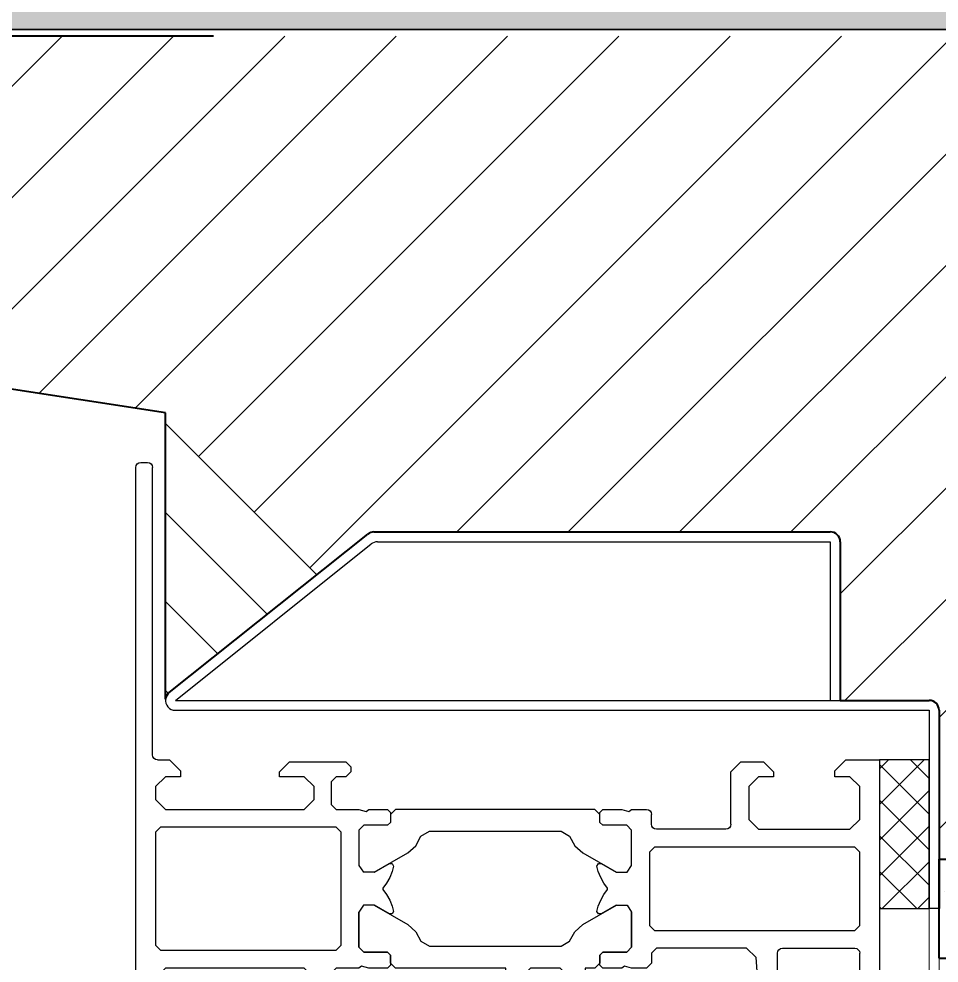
# Model space of a CAD drawing. Header units: millimetres. Extents: x 1251.1 to 1334.1, y 1577.6 to 1641.3.
# Drawn here: x 1299.3313 to 1299.4078, y 1599.4485 to 1599.5271 of the extents above; entities that cross this region are included whole.
import ezdxf

# ---------------------------------------------------------------- set-up
doc = ezdxf.new("R2010")
doc.units = ezdxf.units.MM
doc.linetypes.add('TRATTOPUNTO', pattern=[1, 0.5, -0.25, 0, -0.25])
doc.layers.add('MONTANTI sezioni - windows structure section', color=2, linetype='Continuous')
doc.layers.add('MURATURA', color=140, linetype='Continuous')
for name, color, linetype, lineweight in [('MURATURA sezioni - section wall', 7, 'Continuous', 40), ('PROIEZIONI finissime - fine lines', 251, 'Continuous', 9), ('SEZIONI medie - small section', 2, 'Continuous', 25), ('TRATTEGGIO - hatch', 252, 'Continuous', 20)]:
    doc.layers.add(name, color=color, linetype=linetype, lineweight=lineweight)

# ---------------------------------------------------------------- blocks, each defined once
blk = doc.blocks.new('199120')
at = {"layer": 'MONTANTI sezioni - windows structure section', "linetype": 'Continuous'}
for p, q in [((-30, 74.49993897000002), (-30, 73.79992676)), ((26, 74.99993897000002), (-29.5, 74.99993897000002)), ((26, 71.59991455), (26, 74.99993897000002)), ((-0.5, 73.29992676), (-29.5, 73.29992676)), ((0, 72.79992676), (0, 71.59997558999999)), ((1.700012209999997, 71.99993897000002), (2.700012209999997, 72.99993897000002)), ((2.700012209999997, 72.99993897000002), (4, 72.99993897000002)), ((4, 72.99993897000002), (5, 71.99993897000002)), ((6.799987790000003, 72.49993897000002), (7.299987790000003, 72.99993897000002)), ((6.799987790000003, 54.79998778999999), (6.799987790000003, 72.49993897000002)), ((7.299987790000003, 72.99993897000002), (18.70001221, 72.99993897000002)), ((18.70001221, 72.99993897000002), (19.20001221, 72.49993897000002)), ((19.20001221, 72.49993897000002), (19.20001221, 54.79998778999999)), ((21, 71.99993897000002), (22, 72.99993897000002)), ((22, 72.99993897000002), (23.29998779, 72.99993897000002)), ((23.29998779, 72.99993897000002), (24.29998779, 71.99993897000002)), ((0, 71.59991455), (1.100036619999997, 70.49993897000002)), ((1.700012209999997, 70.5), (1.700012209999997, 71.99993897000002)), ((5, 71.99993897000002), (5, 65.99993897000002)), ((21, 66), (21, 71.99993897000002)), ((24.29998779, 71.99993897000002), (24.29998779, 70.49993897000002)), ((24.89996338, 70.5), (25.99993897, 71.60003661999997)), ((1.09997559, 70.5), (1.700012209999997, 70.5)), ((24.29998779, 70.5), (24.89996338, 70.5)), ((5, 66), (5, 65)), ((21, 65), (21, 66)), ((5, 65), (5, 58)), ((21, 58), (21, 65)), ((1.200012209999997, 60.5), (0.200012209999997, 59.5)), ((1.700012209999997, 60.5), (1.200012209999997, 60.5)), ((1.700012209999997, 58), (1.700012209999997, 60.5)), ((24.79998779, 60.5), (24.29998779, 60.5)), ((24.29998779, 60.5), (24.29998779, 58)), ((25.79998779, 59.5), (24.79998779, 60.5)), ((0.200012209999997, 59.5), (0.200012209999997, 53.80004882999998)), ((25.79998779, 53.79998778999999), (25.79998779, 59.5)), ((2.700012209999997, 57), (1.700012209999997, 58)), ((5, 58), (4, 57)), ((22, 57), (21, 58)), ((24.29998779, 58), (23.29998779, 57)), ((4, 57), (2.700012209999997, 57)), ((23.29998779, 57), (22, 57)), ((1.700012209999997, 54.79998778999999), (2.200012209999997, 55.29998778999999)), ((2.200012209999997, 55.29998778999999), (4.5, 55.29998778999999)), ((4.5, 55.29998778999999), (5, 54.79998778999999)), ((21, 54.79998778999999), (21.5, 55.29998778999999)), ((21.5, 55.29998778999999), (23.79998779, 55.29998778999999)), ((23.79998779, 55.29998778999999), (24.29998779, 54.79998778999999)), ((1.700012209999997, 53.79998778999999), (1.700012209999997, 54.79998778999999)), ((5, 54.79998778999999), (5, 52.5)), ((7.299987790000003, 54.29998778999999), (6.799987790000003, 54.79998778999999)), ((18.70001221, 54.29998778999999), (7.299987790000003, 54.29998778999999)), ((19.20001221, 54.79998778999999), (18.70001221, 54.29998778999999)), ((21, 52.5), (21, 54.79998778999999)), ((24.29998779, 54.79998778999999), (24.29998779, 53.79998778999999)), ((0.200012209999997, 53.79998778999999), (0.700012209999997, 53.29998778999999)), ((1.200012209999997, 53.29998778999999), (1.700012209999997, 53.79998778999999)), ((24.29998779, 53.79998778999999), (24.79998779, 53.29998778999999)), ((25.29998779, 53.29998778999999), (25.79998779, 53.79998778999999)), ((0.700012209999997, 53.29998778999999), (1.200012209999997, 53.29998778999999)), ((5, 52.5), (5.200012209999997, 51.77001953000001)), ((6.59997559, 52), (7.09997559, 52.5)), ((6.59997559, 52), (7.09997559, 52.5)), ((7.09997559, 52.5), (10.63995360999999, 52.5)), ((7.09997559, 52.5), (10.63995360999999, 52.5)), ((10.64001465, 52.5), (11.34002685999999, 52.04998778999999)), ((14.65997315, 52.04998778999999), (15.35998535, 52.5)), ((18.89996338, 52.5), (15.35992432, 52.5)), ((15.35998535, 52.5), (18.89996338, 52.5)), ((18.89996338, 52.5), (19.39996338, 52)), ((19.39996338, 52), (18.89996338, 52.5)), ((20.79998779, 52.22998046999999), (21, 52.5)), ((24.79998779, 53.29998778999999), (25.29998779, 53.29998778999999)), ((5.200012209999997, 51.77001953000001), (5, 51.50006103999999)), ((5, 51.5), (5, 49.59997558999999)), ((6.59997559, 49.59997558999999), (6.59997559, 52)), ((6.59997559, 49.59997558999999), (6.59997559, 52)), ((11.33996582, 50.96997069999998), (11.33996582, 52.04998778999999)), ((14.65997315, 50.96997069999998), (14.65997315, 52.04998778999999)), ((19.39996338, 52), (19.39996338, 49.59997558999999)), ((19.39996338, 49.59997558999999), (19.39996338, 52)), ((21, 51.5), (20.79998779, 52.22998046999999)), ((21, 49.59997558999999), (21, 51.5)), ((11.33996582, 50.96997069999998), (9.380004880000001, 47.56994629000002)), ((11.33996582, 50.96997069999998), (10.45996094, 49.44995117000002)), ((14.65997315, 50.96997069999998), (16.61999512, 47.56994629000002)), ((15.53997803, 49.44995117000002), (14.65997315, 50.96990966999999)), ((5, 49.59997558999999), (5.300048829999994, 49.29998778999999)), ((6.299987790000003, 49.29998778999999), (6.59997559, 49.59997558999999)), ((6.299987790000003, 49.29998778999999), (6.59997559, 49.59997558999999)), ((11.84997559, 49.38000488), (12.41998291, 49.70001221000001)), ((12.41998291, 49.69995117000002), (12.93994141, 50.07995605999997)), ((12.94000244, 50.07995605999997), (13.05999756, 50.07995605999997)), ((13.05999756, 50.07995605999997), (13.58001709, 49.69995117000002)), ((13.58001709, 49.69995117000002), (14.15002441, 49.37994385000002)), ((19.39996338, 49.59997558999999), (19.69995117, 49.29998778999999)), ((19.70001221, 49.29998778999999), (19.40002441, 49.59997558999999)), ((20.70001221, 49.29998778999999), (21, 49.59997558999999)), ((5, 48.79998778999999), (5.5, 49.29998778999999)), ((5, 28.70001221000001), (5, 48.79998778999999)), ((5.299987790000003, 49.29998778999999), (6.299987790000003, 49.29998778999999)), ((5.5, 49.29998778999999), (6.299987790000003, 49.29998778999999)), ((10.45996094, 49.44995117000002), (10.45996094, 49.14990233999998)), ((10.45996094, 49.15002442000002), (10.7199707, 49.00006103999999)), ((10.7199707, 49), (11.25994873, 49.14001465000001)), ((11.26000977, 49.14001465000001), (11.84997559, 49.38000488)), ((14.14996338, 49.38000488), (14.73999023, 49.14001465000001)), ((14.73999023, 49.14001465000001), (15.2800293, 49.00006103999999)), ((15.27996826, 49), (15.53997803, 49.15002442000002)), ((15.53997803, 49.15002442000002), (15.53997803, 49.45007323999999)), ((19.70001221, 49.29998778999999), (20.70001221, 49.29998778999999)), ((20.5, 49.29998778999999), (19.70001221, 49.29998778999999)), ((21, 48.79998778999999), (20.5, 49.29998778999999)), ((21, 37.69995117000002), (21, 48.79992676000001)), ((8.669982910000002, 46.77001953000001), (7.700012209999997, 46.25006103999999)), ((9.380004880000001, 47.56994629000002), (8.670043949999993, 46.76989745999998)), ((16.61999512, 47.56994629000002), (17.33001709, 46.76989745999998)), ((17.33001709, 46.77001953000001), (18.30004883, 46.25006103999999)), ((7.700012209999997, 46.25), (7.200012209999997, 45.39001465000001)), ((18.29999541999999, 46.25), (18.79999541999999, 45.39001465000001)), ((7.200012209999997, 45.39001465000001), (7.200012209999997, 32.11004638999998)), ((18.79999541999999, 45.39001465000001), (18.79999541999999, 32.11004638999998)), ((25.29998779, 37.69995117000002), (21, 37.69995117000002)), ((25.79998779, 37.19995117000002), (25.29998779, 37.69995117000002)), ((25.79998779, 36.36999512), (25.79998779, 37.20001221000001)), ((21, 35.19995117000002), (22, 36.19995117000002)), ((22, 36.19995117000002), (24.29998779, 36.19995117000002)), ((24.29998779, 36.19995117000002), (24.29998779, 35.19995117000002)), ((25.05999756, 35.40002442000002), (25.79998779, 36.37005614999998)), ((24.29998779, 35.19995117000002), (25.05999756, 35.39990233999998)), ((21, 32.20001221000001), (21, 35.20001221000001)), ((7.200012209999997, 32.10998534999999), (7.700012209999997, 31.25)), ((18.79998779, 32.10998534999999), (18.29998779, 31.25)), ((22, 31.20001221000001), (21, 32.20001221000001)), ((25.05999756, 32), (24.29998779, 32.20001221000001)), ((24.29998779, 32.20001221000001), (24.29998779, 31.20001221000001)), ((25.79998779, 31.02996825999998), (25.05999756, 32)), ((7.700012209999997, 31.25), (8.670043949999993, 30.72998046999999)), ((8.669982910000002, 30.72998046999999), (9.380004880000001, 29.92999268)), ((17.33001709, 30.72998046999999), (16.62005615, 29.92999268)), ((18.29998779, 31.25), (17.33001709, 30.72998046999999)), ((24.29998779, 31.20001221000001), (22, 31.20001221000001)), ((25.79998779, 30.20001221000001), (25.79998779, 31.03002930000002)), ((9.380004880000001, 29.92999268), (11.34002685999999, 26.52996825999998)), ((16.61999512, 29.92999268), (14.65997315, 26.52996825999998)), ((21, 28.70001221000001), (21, 29.70001221000001)), ((21, 29.70001221000001), (25.29998779, 29.70001221000001)), ((25.29998779, 29.70001221000001), (25.79998779, 30.20001221000001)), ((5.5, 28.20001221000001), (5, 28.70001221000001)), ((20.5, 28.20001221000001), (21, 28.70001221000001)), ((5.299987790000003, 28.20001221000001), (5, 27.90002442000002)), ((5, 27.89996337999997), (5, 26)), ((6.299987790000003, 28.20001221000001), (5.299987790000003, 28.20001221000001)), ((6.299987790000003, 28.20001221000001), (5.499938970000002, 28.20001221000001)), ((6.59997559, 27.89996337999997), (6.299987790000003, 28.19995117000002)), ((6.59997559, 27.89996337999997), (6.299987790000003, 28.19995117000002)), ((6.59997559, 25.5), (6.59997559, 27.89996337999997)), ((6.59997559, 25.5), (6.59997559, 27.89996337999997)), ((10.7199707, 28.5), (10.45996094, 28.34997558999999)), ((10.45996094, 28.34997558999999), (10.45996094, 28.04998778999999)), ((10.45996094, 28.04998778999999), (11.33996582, 26.52996825999998)), ((11.26000977, 28.35998534999999), (10.7199707, 28.5)), ((11.84997559, 28.11999512), (11.25994873, 28.35998534999999)), ((12.41998291, 27.79998778999999), (11.84997559, 28.11999512)), ((12.94000244, 27.41998290999999), (12.41998291, 27.79998778999999)), ((13.58001709, 27.79998778999999), (13.05999756, 27.41998290999999)), ((14.14996338, 28.11999512), (13.57995606, 27.79998778999999)), ((14.73999023, 28.35998534999999), (14.15002441, 28.11999512)), ((14.65997315, 26.52996825999998), (15.53997803, 28.04998778999999)), ((15.27996826, 28.5), (14.73999023, 28.35998534999999)), ((15.53997803, 28.34997558999999), (15.27996826, 28.5)), ((15.53997803, 28.04998778999999), (15.53997803, 28.34997558999999)), ((19.39996338, 27.89996337999997), (19.69995117, 28.19995117000002)), ((19.39996338, 27.89996337999997), (19.39996338, 25.5)), ((19.39996338, 25.5), (19.39996338, 27.89996337999997)), ((19.70001221, 28.20001221000001), (19.40002441, 27.90002442000002)), ((20.70001221, 28.20001221000001), (19.70001221, 28.20001221000001)), ((19.70001221, 28.20001221000001), (20.50006104, 28.20001221000001)), ((21, 27.89996337999997), (20.70001221, 28.19995117000002)), ((21, 26), (21, 27.89996337999997)), ((13.05999756, 27.41998290999999), (12.94000244, 27.41998290999999)), ((5, 26), (5.200012209999997, 25.26995849999997)), ((11.33996582, 26.52996825999998), (11.33996582, 25.44995117000002)), ((11.33996582, 26.52996825999998), (11.33996582, 25.44995117000002)), ((14.65997315, 26.52996825999998), (14.65997315, 25.44995117000002)), ((20.79998779, 25.72998046999999), (21, 26)), ((21, 25), (20.79998779, 25.72998046999999)), ((5.200012209999997, 25.26995849999997), (5, 25)), ((5, 25), (5, 23.5)), ((7.09997559, 25), (6.59997559, 25.5)), ((7.09997559, 25), (6.59997559, 25.5)), ((10.64001465, 25), (7.100036619999997, 25)), ((10.64001465, 25), (7.100036619999997, 25)), ((11.33996582, 25.44995117000002), (10.63995360999999, 24.99993897000002)), ((11.33996582, 25.44995117000002), (10.63995360999999, 24.99993897000002)), ((14.65997315, 25.44995117000002), (15.35998535, 24.99993897000002)), ((18.89996338, 25), (15.35992432, 25)), ((15.35998535, 25), (18.89996338, 25)), ((19.39996338, 25.5), (18.89996338, 25)), ((18.89996338, 25), (19.39996338, 25.5)), ((21, 23.5), (21, 25)), ((6.5, 23), (5.5, 23)), ((8.799987790000003, 22.69995117000002), (9.299987790000003, 23.19995117000002)), ((9.299987790000003, 23.19995117000002), (16.70001221, 23.19995117000002)), ((16.70001221, 23.19995117000002), (17.20001221, 22.69995117000002)), ((19, 22.5), (19.5, 23)), ((19.5, 23), (20.5, 23)), ((20.5, 23), (21, 23.5)), ((7, 15.5), (7, 22.5)), ((8.799987790000003, 2.5), (8.799987790000003, 22.69995117000002)), ((17.20001221, 22.69995117000002), (17.20001221, 2.499938970000017)), ((19, 13.42999268), (19, 22.5)), ((1.200012209999997, 15), (0.200012209999997, 14)), ((6.5, 15), (1.200012209999997, 15)), ((41.39996338, 15), (40.89996338, 14.29998778999999)), ((40.89996338, 14.29998778999999), (41.39996338, 13.79998778999999)), ((44.20001221, 15), (41.40002441, 15)), ((44.70001221, 14.5), (44.20001221, 15)), ((44.70001221, 14), (44.70001221, 14.5)), ((49.20001221, 15), (48.70001221, 14.5)), ((48.70001221, 14.5), (48.70001221, 14)), ((50.5, 15), (49.20001221, 15)), ((51, 14.5), (50.5, 15)), ((51, 0.5), (51, 14.5)), ((0.200012209999997, 14), (0.200012209999997, 11.69995117000002)), ((19.92999268, 12.42999268), (19, 13.42999268)), ((41.39996338, 13.79998778999999), (41.89996338, 13.79998778999999)), ((41.89996338, 13.79998778999999), (42.39996338, 13.29998778999999)), ((43.70001221, 12.5), (43.70001221, 14)), ((43.70001221, 14), (44.70001221, 14)), ((48.70001221, 14), (49.70001221, 14)), ((49.70001221, 14), (49.70001221, 12.5)), ((1.700012209999997, 12.19995117000002), (2.700012209999997, 13.19995117000002)), ((2.700012209999997, 13.19995117000002), (6, 13.19995117000002)), ((6, 13.19995117000002), (7, 12.19995117000002)), ((26, 12), (19.92999268, 12.42999268)), ((42.39996338, 12.5), (41.89996338, 12)), ((42.39996338, 13.29998778999999), (42.39996338, 12.5)), ((44.70001221, 11.5), (43.70001221, 12.5)), ((49.70001221, 12.5), (48.70001221, 11.5)), ((0.200012209999997, 11.69995117000002), (1.200012209999997, 10.69995117000002)), ((1.700012209999997, 10.69995117000002), (1.700012209999997, 12.19995117000002)), ((7, 12.19995117000002), (7, 2.999938970000017)), ((41.89996338, 12), (25.99993897, 12)), ((48.70001221, 11.5), (44.70001221, 11.5)), ((1.200012209999997, 10.69995117000002), (1.700012209999997, 10.69995117000002)), ((19, 9.799987789999989), (19, 2.5)), ((48.70001221, 10.29998778999999), (19.5, 10.29998778999999)), ((49.20001221, 2.5), (49.20001221, 9.799987789999989)), ((1.09997559, 4.5), (0, 3.399963379999974)), ((1.700012209999997, 4.5), (1.100036619999997, 4.5)), ((1.700012209999997, 3), (1.700012209999997, 4.5)), ((0, 3.399963379999974), (0, 0)), ((2.700012209999997, 2), (1.700012209999997, 3)), ((7, 3), (6, 2)), ((6, 2), (2.700012209999997, 2)), ((9.299987790000003, 2), (8.799987790000003, 2.5)), ((16.70001221, 2), (9.299987790000003, 2)), ((17.20001221, 2.5), (16.70001221, 2)), ((48.70001221, 2), (19.5, 2)), ((0, 0), (50.5, 0)), ((50.5, 0), (51, 0.5))]:
    blk.add_line(p, q, dxfattribs=at)
for centre, start, end in [((-29.5, 74.49993897000002), 90, 180), ((-29.5, 73.79992676), 180, 270), ((-0.5, 72.79992676), 0, 90), ((5.5, 23.5), 180, 270), ((6.5, 22.5), 0, 90), ((6.5, 15.5), 270, 0), ((19.5, 9.799987789999989), 90, 180), ((48.70001221, 9.799987789999989), 0, 90), ((19.5, 2.5), 180, 270), ((48.70001221, 2.5), 270, 0)]:
    blk.add_arc(centre, 0.5, start, end, dxfattribs=at)

msp = doc.modelspace()

# ---------------------------------------------------------------- hatches: boundary and pattern name
at = {"layer": 'MURATURA', "linetype": 'ByBlock'}
h = msp.add_hatch(dxfattribs=at)
h.set_pattern_fill('ANSI35', color=3, scale=0.005)
h.set_pattern_definition([(45, (10.73321341220003, 0), (-0.02245064030267288, 0.02245064030267288), []), (45, (10.75566406220003, 0), (-0.02245064030267288, 0.02245064030267288), [0.0396875, -0.0079375, 0, -0.0079375])])
h.paths.add_polyline_path([(1299.561134673015, 1603.821841434006), (1299.261134673015, 1603.821841434006), (1299.261134673014, 1600.821841434006), (1299.561134673015, 1600.821841434006)])
h.paths.add_polyline_path([(1299.561134673015, 1600.521841434006), (1299.261134673014, 1600.521841434006), (1299.261134673014, 1599.526205442848), (1299.561134673015, 1599.526205442848)])
at = {"layer": 'TRATTEGGIO - hatch'}
h = msp.add_hatch(dxfattribs=at)
h.set_pattern_fill('ANSI31', color=256, scale=0.002061568574299079, style=0)
h.set_pattern_definition([(44.99999999999999, (941.5899477964172, 955.7022107856556), (-0.004628353452088277, 0.004628353452088277), [])])
h.paths.add_polyline_path([(1299.298625342222, 1599.525645285819), (1299.498479286678, 1599.525645285819), (1299.498479286678, 1599.47910260202), (1299.498479286678, 1599.457201209152), (1299.407770269409, 1599.457201209152), (1299.407770269409, 1599.469570620598, 0.4142135623730952), (1299.406945641979, 1599.470395248027), (1299.399549789911, 1599.470395248027), (1299.399549789911, 1599.483589286903, 0.4142135623730952), (1299.398725162481, 1599.484413914332), (1299.360783519684, 1599.484413914332, 0.1701742515066905), (1299.360268702911, 1599.484233471728), (1299.356032189799, 1599.480847753955), (1299.343455800531, 1599.493424143224), (1299.343455800531, 1599.494309443489), (1299.298627723475, 1599.501225392663), (1299.298625342222, 1599.501227773915)])
h = msp.add_hatch(dxfattribs=at)
h.set_pattern_fill('AR-SAND', color=256, scale=0.0002061568574299076, style=0)
h.set_pattern_definition([(37.49999999999999, (941.5899477964172, 955.7022107856556), (-0.0003298574237695732, 0.01008958949924148), [0, -0.007959303951653875, 0, -0.008901853103823411, 0, -0.008509124290419438]), (7.499999999999999, (941.5899477964172, 955.7022107856556), (0.009267230739330522, 0.01477784100600494), [0, -0.004293835026550117, 0, -0.007173846324845927, 0, -0.002749101693827819]), (327.5, (941.5835070438773, 955.7022107856556), (0.0163068501300013, 2.962854768753917e-05), [0, -0.002618192089359827, 0, -0.009425491521695377, 0, -0.01230550281999119]), (317.5, (941.5835070438773, 955.7022107856556), (0.01574123987120174, 0.004595840871168372), [0, -0.001309096044679913, 0, -0.006178933330889191, 0, -0.007069118641271533])])
h.paths.add_polyline_path([(1299.498479286678, 1599.525645285819), (1299.506725560975, 1599.525645285819), (1299.506725560975, 1599.455139640577), (1299.506725560975, 1599.448954934855), (1299.407770269409, 1599.448954934855), (1299.407770269409, 1599.453078072003), (1299.407770269409, 1599.457201209152), (1299.498479286678, 1599.457201209152), (1299.498479286678, 1599.485650855477)])
h = msp.add_hatch(dxfattribs=at)
h.set_pattern_fill('AR-SAND', color=256, scale=0.0004123137148598153, style=0)
h.set_pattern_definition([(37.49999999999999, (941.5899477964172, 955.7022107856556), (-0.0006597148475391464, 0.02017917899848296), [0, -0.01591860790330775, 0, -0.01780370620764682, 0, -0.01701824858083888]), (7.499999999999999, (941.5899477964172, 955.7022107856556), (0.01853446147866104, 0.02955568201200988), [0, -0.008587670053100235, 0, -0.01434769264969185, 0, -0.005498203387655638]), (327.5, (941.5770662913375, 955.7022107856556), (0.0326137002600026, 5.925709537507833e-05), [0, -0.005236384178719654, 0, -0.01885098304339075, 0, -0.02461100563998237]), (317.5, (941.5770662913375, 955.7022107856556), (0.03148247974240349, 0.009191681742336744), [0, -0.002618192089359827, 0, -0.01235786666177838, 0, -0.01413823728254307])])
h.paths.add_polyline_path([(1299.506725560975, 1599.455139640577), (1299.506725560975, 1599.448954934855), (1299.407770269409, 1599.448954934855), (1299.407770269409, 1599.453078072003), (1299.407770269409, 1599.457201209152), (1299.498479286678, 1599.457201209152), (1299.498479286678, 1599.485650855477), (1299.498479286678, 1599.525645285819), (1299.506725560975, 1599.525645285819)])
h = msp.add_hatch(dxfattribs=at)
h.set_pattern_fill('AR-SAND', color=256, scale=8.246274297196306e-05, angle=90, style=0)
h.set_pattern_definition([(52.5, (1300.081895055792, 1593.798159579608), (0.004035835799696592, -0.0001319429695078291), [0, -0.003183721580661551, 0, -0.003560741241529366, 0, -0.003403649716167776]), (82.50000000000003, (1300.081895055792, 1593.798159579608), (0.005911136402401978, 0.003706892295732209), [0, -0.001717534010620047, 0, -0.002869538529938371, 0, -0.001099640677531127]), (122.5, (1300.081895055792, 1593.795583278592), (1.185141907501527e-05, 0.006522740052000519), [0, -0.001047276835743929, 0, -0.003770196608678147, 0, -0.004922201127996469]), (132.5, (1300.081895055792, 1593.795583278592), (0.001838336348467349, 0.006296495948480699), [0, -0.0005236384178719655, 0, -0.002471573332355677, 0, -0.002827647456508614])])
h.paths.add_polyline_path([(1299.407770269409, 1599.457201209152), (1299.407770269409, 1599.448954934855), (1299.506725560975, 1599.448954934855), (1299.506725560975, 1599.484826228047), (1299.502602423827, 1599.485650855477), (1299.498479286678, 1599.485650855477), (1299.498479286678, 1599.457201209152)])
h.paths.add_polyline_path([(1299.506725560975, 1599.525645285819), (1299.498479286678, 1599.525645285819), (1299.498479286678, 1599.498844894352), (1299.502602423827, 1599.498844894352), (1299.506725560975, 1599.499669521782), (1299.506725560975, 1599.504617286361)])
h = msp.add_hatch(dxfattribs=at)
h.set_pattern_fill('ANSI37', color=256, scale=0.0006597019437757045, angle=180, style=0)
h.set_pattern_definition([(315.0000000000001, (1299.043100281392, 1600.295763353441), (-0.001481073104668247, -0.001481073104668248), []), (225.0000000000001, (1299.043100281392, 1600.295763353441), (-0.001481073104668248, 0.001481073104668247), [])])
h.paths.add_polyline_path([(1299.406945641979, 1599.465447483449), (1299.402822504831, 1599.465447483449), (1299.402822504831, 1599.453078072003), (1299.406945641979, 1599.453078072003)])

# ---------------------------------------------------------------- linework, layer by layer
at = {"layer": 'MURATURA', "linetype": 'ByBlock'}
for p, q in [((1299.261134673015, 1599.526205442848), (1299.561134673016, 1599.526205442848)), ((1299.561134673015, 1599.526205442848), (1299.261134673015, 1599.526205442848)), ((1299.561134673016, 1599.526205442848), (1299.261134673015, 1599.526205442848))]:
    msp.add_line(p, q, dxfattribs=at)
at = {"layer": 'MURATURA sezioni - section wall', "linetype": 'TRATTOPUNTO', "ltscale": 0.02}
msp.add_line((1299.547455930688, 1599.525645285819), (1299.275077524759, 1599.525645285819), dxfattribs=at)
at = {"layer": 'MURATURA sezioni - section wall'}
for p, q in [((1299.343455800531, 1599.494309443489), (1299.298625342222, 1599.501225760035)), ((1299.343455800531, 1599.470498349265), (1299.343455800531, 1599.494309443489)), ((1299.343759140547, 1599.471039432852), (1299.360268702911, 1599.484233471728)), ((1299.360783519684, 1599.484413914332), (1299.398725162481, 1599.484413914332)), ((1299.399549789911, 1599.483589286903), (1299.399549789911, 1599.470395248027)), ((1299.399549789911, 1599.470395248027), (1299.406945641979, 1599.470395248027)), ((1299.407770269409, 1599.469570620598), (1299.407770269409, 1599.453078072003)), ((1299.407770269409, 1599.457201209152), (1299.498479286678, 1599.457201209152)), ((1299.407770269409, 1599.448954934855), (1299.407770269409, 1599.457201209152)), ((1299.407770269409, 1599.448954934855), (1299.506725560975, 1599.448954934855))]:
    msp.add_line(p, q, dxfattribs=at)
for centre, start, end in [((1299.360783519684, 1599.483589286903), 90, 128.6309939318009), ((1299.398725162481, 1599.483589286903), 7.016709298534877e-15, 90), ((1299.34427395732, 1599.470395248027), 128.6309939318009, 172.8176468974132), ((1299.406945641979, 1599.469570620598), 7.016709298534877e-15, 90)]:
    msp.add_arc(centre, 0.0008246274297196305, start, end, dxfattribs=at)
at = {"layer": 'PROIEZIONI finissime - fine lines'}
for p, q in [((1299.406945641979, 1599.453078072003), (1299.406945641979, 1598.212013790275)), ((1299.402822504831, 1599.448954934855), (1299.402822504831, 1598.212569334612)), ((1299.407770269409, 1599.448954934855), (1299.407770269409, 1598.212013790275))]:
    msp.add_line(p, q, dxfattribs=at)
at = {"layer": 'SEZIONI medie - small section'}
for p, q in [((1299.34427395732, 1599.470395248027), (1299.360557733746, 1599.483408844298)), ((1299.361072550519, 1599.483589286903), (1299.398725162481, 1599.483589286903)), ((1299.398725162481, 1599.483589286903), (1299.398725162481, 1599.470395248027)), ((1299.34427395732, 1599.470395248027), (1299.399549789911, 1599.470395248027)), ((1299.34427395732, 1599.469570620598), (1299.406945641979, 1599.469570620598)), ((1299.406945641979, 1599.469570620598), (1299.406945641979, 1599.453078072003)), ((1299.407770269409, 1599.453078072003), (1299.406945641979, 1599.453078072003))]:
    msp.add_line(p, q, dxfattribs=at)
msp.add_lwpolyline([(1299.406945641979, 1599.465447483449), (1299.402822504831, 1599.465447483449), (1299.402822504831, 1599.453078072003), (1299.406945641979, 1599.453078072003)], close=True, dxfattribs=at)
for centre, start, end in [((1299.361072550519, 1599.482764659473), 90, 128.6309939318009), ((1299.34427395732, 1599.470395248027), 172.8176468974132, 270)]:
    msp.add_arc(centre, 0.0008246274297196305, start, end, dxfattribs=at)
at = {"layer": 'TRATTEGGIO - hatch'}
for p, q in [((1299.356032189799, 1599.480847753955), (1299.343455800531, 1599.493424143224)), ((1299.35191621265, 1599.477558365581), (1299.343455800531, 1599.4860187777)), ((1299.347800235502, 1599.474268977206), (1299.343455800531, 1599.478613412177)), ((1299.343688184746, 1599.470975662439), (1299.343455800531, 1599.471208046654))]:
    msp.add_line(p, q, dxfattribs=at)

# ---------------------------------------------------------------- block references
at = {"layer": 'MONTANTI sezioni - windows structure section', "xscale": -0.0008246274297001316, "yscale": 0.0008246274297001316, "zscale": 0.0008246274297001316, "rotation": 90}
msp.add_blockref('199120', (1299.402822504831, 1599.465447483449), dxfattribs=at)

doc.saveas('drawing.dxf')
